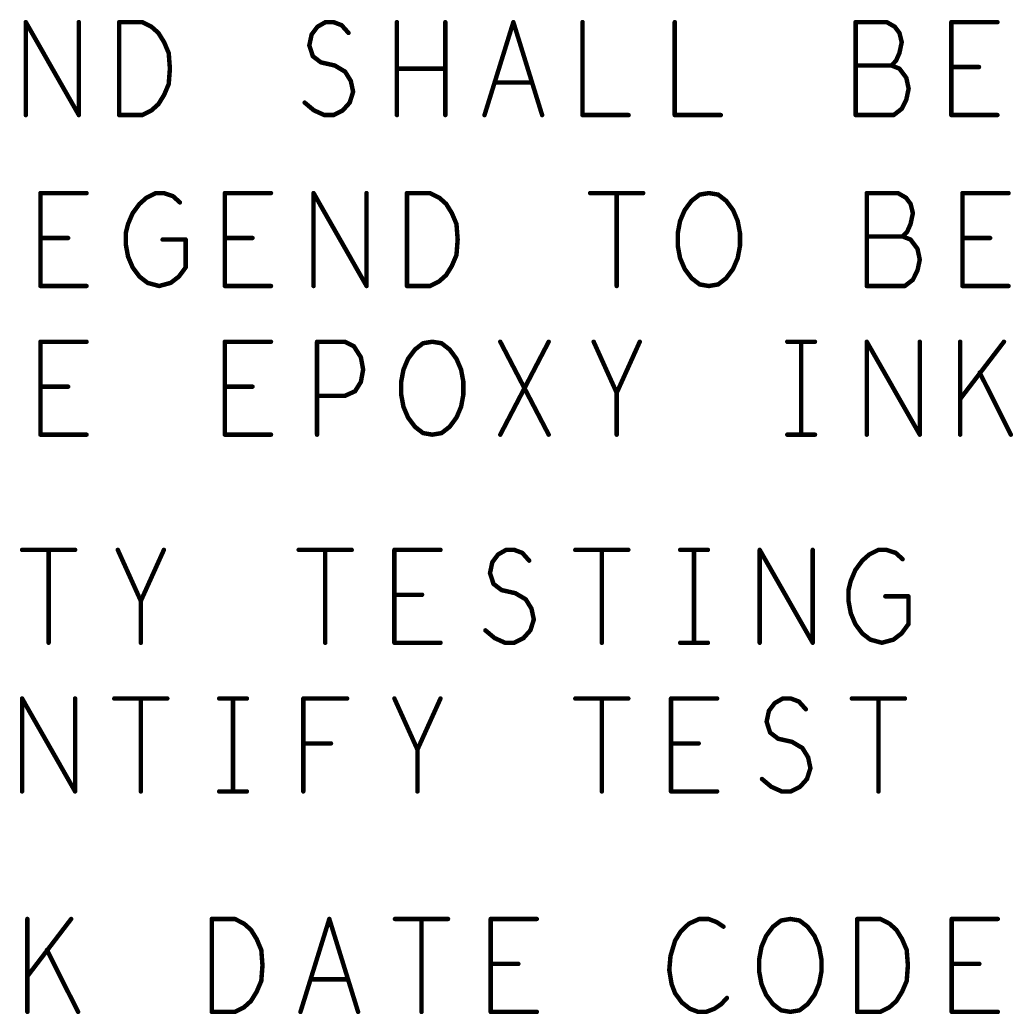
# Model space of a CAD drawing. Extents: x -18 to 16.1, y -6.6 to 15.5.
# Drawn here: x -14.204 to -12.868, y 11.288 to 12.626 of the extents above; entities that cross this region are included whole.
import ezdxf

# ---------------------------------------------------------------- set-up
doc = ezdxf.new("R2010")
doc.units = 0
doc.layers.get('0').update_dxf_attribs({"linetype": 'CONTINUOUS'})
doc.layers.add('FAB', color=13, linetype='CONTINUOUS')

# ---------------------------------------------------------------- blocks, each defined once
blk = doc.blocks.new('ROUND_1')
at = {"const_width": 0.003}
blk.add_lwpolyline([(-0.0015, 0, 1), (0.0015, 0, 1)], format="xyb", close=True, dxfattribs=at)

msp = doc.modelspace()

# ---------------------------------------------------------------- linework, layer by layer
at = {"layer": 'FAB', "const_width": 0.006}
for points in [[(-14.1961, 12.4977), (-14.1961, 12.6227)], [(-14.1961, 12.6227), (-14.1248, 12.4977)], [(-14.1248, 12.4977), (-14.1248, 12.6227)], [(-14.0705, 12.4977), (-14.0705, 12.6227)], [(-14.0705, 12.6227), (-14.0395, 12.6227)], [(-14.0395, 12.6227), (-14.0271, 12.6165)], [(-14.0271, 12.6165), (-14.0178, 12.6082)], [(-13.8117, 12.6061), (-13.8039, 12.6165)], [(-13.8039, 12.6165), (-13.7931, 12.6227)], [(-13.7931, 12.6227), (-13.7822, 12.6227)], [(-13.7822, 12.6227), (-13.7714, 12.6186)], [(-13.7714, 12.6186), (-13.7621, 12.6082)], [(-13.697, 12.4977), (-13.697, 12.6227)], [(-13.6319, 12.6227), (-13.6319, 12.4977)], [(-13.5792, 12.4977), (-13.5404, 12.6227)], [(-13.5404, 12.6227), (-13.5017, 12.4977)], [(-13.4474, 12.6227), (-13.4474, 12.4977)], [(-13.3234, 12.6227), (-13.3234, 12.4977)], [(-13.0382, 12.6227), (-13.0801, 12.6227)], [(-13.0801, 12.6227), (-13.0801, 12.4977)], [(-13.0274, 12.6165), (-13.0382, 12.6227)], [(-13.0212, 12.6082), (-13.0274, 12.6165)], [(-12.9514, 12.4977), (-12.9514, 12.6227)], [(-12.9514, 12.6227), (-12.8894, 12.6227)], [(-14.0178, 12.6082), (-14.0101, 12.5957)], [(-13.8148, 12.5915), (-13.8117, 12.6061)], [(-13.0181, 12.5957), (-13.0212, 12.6082)], [(-14.0101, 12.5957), (-14.0039, 12.5811)], [(-13.8101, 12.5769), (-13.8148, 12.5915)], [(-13.0212, 12.5811), (-13.0181, 12.5957)], [(-14.0039, 12.5811), (-14.0023, 12.5602)], [(-13.7993, 12.5686), (-13.8101, 12.5769)], [(-13.0258, 12.5707), (-13.0212, 12.5811)], [(-14.0023, 12.5602), (-14.0039, 12.5394)], [(-13.7807, 12.5644), (-13.7993, 12.5686)], [(-13.7667, 12.5561), (-13.7807, 12.5644)], [(-13.6319, 12.5602), (-13.697, 12.5602)], [(-13.032, 12.5644), (-13.0801, 12.5644)], [(-13.032, 12.5644), (-13.0258, 12.5707)], [(-13.0212, 12.5602), (-13.032, 12.5644)], [(-13.0119, 12.5477), (-13.0212, 12.5602)], [(-12.9142, 12.5623), (-12.9514, 12.5623)], [(-13.759, 12.5436), (-13.7667, 12.5561)], [(-13.0088, 12.5332), (-13.0119, 12.5477)], [(-14.0039, 12.5394), (-14.0101, 12.5248)], [(-13.7559, 12.529), (-13.759, 12.5436)], [(-13.5156, 12.5415), (-13.5652, 12.5415)], [(-13.0119, 12.5186), (-13.0088, 12.5332)], [(-14.0101, 12.5248), (-14.0178, 12.5123)], [(-13.7605, 12.5144), (-13.7559, 12.529)], [(-13.0181, 12.5061), (-13.0119, 12.5186)], [(-14.0178, 12.5123), (-14.0271, 12.504)], [(-13.821, 12.5144), (-13.8086, 12.504)], [(-13.7698, 12.504), (-13.7605, 12.5144)], [(-13.0289, 12.4977), (-13.0181, 12.5061)], [(-14.0395, 12.4977), (-14.0705, 12.4977)], [(-14.0271, 12.504), (-14.0395, 12.4977)], [(-13.8086, 12.504), (-13.7946, 12.4977)], [(-13.7946, 12.4977), (-13.7822, 12.4977)], [(-13.7822, 12.4977), (-13.7698, 12.504)], [(-13.4474, 12.4977), (-13.3854, 12.4977)], [(-13.3234, 12.4977), (-13.2614, 12.4977)], [(-13.0801, 12.4977), (-13.0289, 12.4977)], [(-12.8894, 12.4977), (-12.9514, 12.4977)], [(-14.1764, 12.2677), (-14.1764, 12.3927)], [(-14.1764, 12.3927), (-14.1144, 12.3927)], [(-14.0431, 12.3782), (-14.0338, 12.3865)], [(-14.0338, 12.3865), (-14.0214, 12.3927)], [(-14.0214, 12.3927), (-14.0106, 12.3927)], [(-14.0106, 12.3927), (-13.9982, 12.3886)], [(-13.9982, 12.3886), (-13.9889, 12.3802)], [(-13.9284, 12.2677), (-13.9284, 12.3927)], [(-13.9284, 12.3927), (-13.8664, 12.3927)], [(-13.8091, 12.2677), (-13.8091, 12.3927)], [(-13.8091, 12.3927), (-13.7378, 12.2677)], [(-13.7378, 12.2677), (-13.7378, 12.3927)], [(-13.6835, 12.2677), (-13.6835, 12.3927)], [(-13.6835, 12.3927), (-13.6525, 12.3927)], [(-13.6525, 12.3927), (-13.6401, 12.3865)], [(-13.6401, 12.3865), (-13.6308, 12.3782)], [(-13.4371, 12.3927), (-13.3658, 12.3927)], [(-13.4014, 12.3927), (-13.4014, 12.2677)], [(-13.3007, 12.3823), (-13.2898, 12.3907)], [(-13.2898, 12.3907), (-13.2774, 12.3927)], [(-13.2774, 12.3927), (-13.265, 12.3907)], [(-13.265, 12.3907), (-13.2542, 12.3823)], [(-13.0232, 12.3927), (-13.0651, 12.3927)], [(-13.0651, 12.3927), (-13.0651, 12.2677)], [(-13.0124, 12.3865), (-13.0232, 12.3927)], [(-13.0062, 12.3782), (-13.0124, 12.3865)], [(-12.9364, 12.2677), (-12.9364, 12.3927)], [(-12.9364, 12.3927), (-12.8744, 12.3927)], [(-14.0524, 12.3657), (-14.0431, 12.3782)], [(-13.6308, 12.3782), (-13.6231, 12.3657)], [(-13.31, 12.3698), (-13.3007, 12.3823)], [(-13.2542, 12.3823), (-13.2449, 12.3698)], [(-13.0031, 12.3657), (-13.0062, 12.3782)], [(-14.0586, 12.3511), (-14.0524, 12.3657)], [(-13.6231, 12.3657), (-13.6169, 12.3511)], [(-13.3162, 12.3552), (-13.31, 12.3698)], [(-13.2449, 12.3698), (-13.2387, 12.3552)], [(-13.0062, 12.3511), (-13.0031, 12.3657)], [(-14.0617, 12.3386), (-14.0586, 12.3511)], [(-13.6169, 12.3511), (-13.6153, 12.3302)], [(-13.3193, 12.3386), (-13.3162, 12.3552)], [(-13.2387, 12.3552), (-13.2356, 12.3386)], [(-13.0108, 12.3407), (-13.0062, 12.3511)], [(-14.1392, 12.3323), (-14.1764, 12.3323)], [(-14.0617, 12.324), (-14.0617, 12.3386)], [(-13.8912, 12.3323), (-13.9284, 12.3323)], [(-13.3193, 12.3219), (-13.3193, 12.3386)], [(-13.2356, 12.3386), (-13.2356, 12.3219)], [(-13.017, 12.3344), (-13.0651, 12.3344)], [(-13.017, 12.3344), (-13.0108, 12.3407)], [(-13.0062, 12.3302), (-13.017, 12.3344)], [(-12.8992, 12.3323), (-12.9364, 12.3323)], [(-14.0586, 12.3073), (-14.0617, 12.324)], [(-14.0121, 12.3302), (-13.9811, 12.3302)], [(-13.9811, 12.3302), (-13.9811, 12.2927)], [(-13.6153, 12.3302), (-13.6169, 12.3094)], [(-13.3162, 12.3052), (-13.3193, 12.3219)], [(-13.2356, 12.3219), (-13.2387, 12.3052)], [(-12.9969, 12.3177), (-13.0062, 12.3302)], [(-12.9938, 12.3032), (-12.9969, 12.3177)], [(-14.0524, 12.2927), (-14.0586, 12.3073)], [(-13.6169, 12.3094), (-13.6231, 12.2948)], [(-13.31, 12.2907), (-13.3162, 12.3052)], [(-13.2387, 12.3052), (-13.2449, 12.2907)], [(-14.0431, 12.2802), (-14.0524, 12.2927)], [(-13.9811, 12.2927), (-13.9904, 12.2802)], [(-13.6231, 12.2948), (-13.6308, 12.2823)], [(-13.3007, 12.2782), (-13.31, 12.2907)], [(-13.2449, 12.2907), (-13.2542, 12.2782)], [(-12.9969, 12.2886), (-12.9938, 12.3032)], [(-14.0323, 12.2719), (-14.0431, 12.2802)], [(-13.9904, 12.2802), (-14.0013, 12.2719)], [(-13.6308, 12.2823), (-13.6401, 12.274)], [(-13.2898, 12.2698), (-13.3007, 12.2782)], [(-13.2542, 12.2782), (-13.265, 12.2698)], [(-13.0031, 12.2761), (-12.9969, 12.2886)], [(-14.1144, 12.2677), (-14.1764, 12.2677)], [(-14.0168, 12.2677), (-14.0323, 12.2719)], [(-14.0013, 12.2719), (-14.0168, 12.2677)], [(-13.8664, 12.2677), (-13.9284, 12.2677)], [(-13.6525, 12.2677), (-13.6835, 12.2677)], [(-13.6401, 12.274), (-13.6525, 12.2677)], [(-13.2774, 12.2677), (-13.2898, 12.2698)], [(-13.265, 12.2698), (-13.2774, 12.2677)], [(-13.0651, 12.2677), (-13.0139, 12.2677)], [(-13.0139, 12.2677), (-13.0031, 12.2761)], [(-12.8744, 12.2677), (-12.9364, 12.2677)], [(-14.1764, 12.0677), (-14.1764, 12.1927)], [(-14.1764, 12.1927), (-14.1144, 12.1927)], [(-13.9284, 12.0677), (-13.9284, 12.1927)], [(-13.9284, 12.1927), (-13.8664, 12.1927)], [(-13.8044, 12.0677), (-13.8044, 12.1927)], [(-13.8044, 12.1927), (-13.7672, 12.1927)], [(-13.7672, 12.1927), (-13.7548, 12.1865)], [(-13.7548, 12.1865), (-13.7455, 12.1719)], [(-13.6727, 12.1823), (-13.6618, 12.1907)], [(-13.6618, 12.1907), (-13.6494, 12.1927)], [(-13.6494, 12.1927), (-13.637, 12.1907)], [(-13.637, 12.1907), (-13.6262, 12.1823)], [(-13.558, 12.0677), (-13.4929, 12.1927)], [(-13.558, 12.1927), (-13.4929, 12.0677)], [(-13.4014, 12.124), (-13.4324, 12.1927)], [(-13.3704, 12.1927), (-13.4014, 12.124)], [(-13.172, 12.1927), (-13.1348, 12.1927)], [(-13.1534, 12.1927), (-13.1534, 12.0677)], [(-13.0651, 12.0677), (-13.0651, 12.1927)], [(-13.0651, 12.1927), (-12.9938, 12.0677)], [(-12.9938, 12.0677), (-12.9938, 12.1927)], [(-12.9395, 12.0677), (-12.9395, 12.1927)], [(-12.8806, 12.1927), (-12.9395, 12.1157)], [(-13.7455, 12.1719), (-13.7424, 12.1552)], [(-13.6882, 12.1552), (-13.682, 12.1698)], [(-13.682, 12.1698), (-13.6727, 12.1823)], [(-13.6262, 12.1823), (-13.6169, 12.1698)], [(-13.6169, 12.1698), (-13.6107, 12.1552)], [(-13.7424, 12.1552), (-13.7455, 12.1386)], [(-13.6913, 12.1386), (-13.6882, 12.1552)], [(-13.6107, 12.1552), (-13.6076, 12.1386)], [(-12.8713, 12.0677), (-12.9132, 12.1511)], [(-14.1392, 12.1323), (-14.1764, 12.1323)], [(-13.8912, 12.1323), (-13.9284, 12.1323)], [(-13.7455, 12.1386), (-13.7533, 12.1261)], [(-13.6913, 12.1219), (-13.6913, 12.1386)], [(-13.6076, 12.1386), (-13.6076, 12.1219)], [(-13.7672, 12.1198), (-13.8044, 12.1198)], [(-13.7533, 12.1261), (-13.7672, 12.1198)], [(-13.6882, 12.1052), (-13.6913, 12.1219)], [(-13.6076, 12.1219), (-13.6107, 12.1052)], [(-13.4014, 12.0677), (-13.4014, 12.124)], [(-13.682, 12.0907), (-13.6882, 12.1052)], [(-13.6107, 12.1052), (-13.6169, 12.0907)], [(-13.6727, 12.0782), (-13.682, 12.0907)], [(-13.6169, 12.0907), (-13.6262, 12.0782)], [(-13.6618, 12.0698), (-13.6727, 12.0782)], [(-13.6262, 12.0782), (-13.637, 12.0698)], [(-14.1144, 12.0677), (-14.1764, 12.0677)], [(-13.8664, 12.0677), (-13.9284, 12.0677)], [(-13.6494, 12.0677), (-13.6618, 12.0698)], [(-13.637, 12.0698), (-13.6494, 12.0677)], [(-13.172, 12.0677), (-13.1348, 12.0677)], [(-14.2011, 11.9127), (-14.1298, 11.9127)], [(-14.1654, 11.9127), (-14.1654, 11.7877)], [(-14.0414, 11.844), (-14.0724, 11.9127)], [(-14.0104, 11.9127), (-14.0414, 11.844)], [(-13.8291, 11.9127), (-13.7578, 11.9127)], [(-13.7934, 11.9127), (-13.7934, 11.7877)], [(-13.7004, 11.7877), (-13.7004, 11.9127)], [(-13.7004, 11.9127), (-13.6384, 11.9127)], [(-13.5687, 11.8961), (-13.5609, 11.9065)], [(-13.5609, 11.9065), (-13.5501, 11.9127)], [(-13.5501, 11.9127), (-13.5392, 11.9127)], [(-13.5392, 11.9127), (-13.5284, 11.9086)], [(-13.5284, 11.9086), (-13.5191, 11.8982)], [(-13.4571, 11.9127), (-13.3858, 11.9127)], [(-13.4214, 11.9127), (-13.4214, 11.7877)], [(-13.316, 11.9127), (-13.2788, 11.9127)], [(-13.2974, 11.9127), (-13.2974, 11.7877)], [(-13.2091, 11.7877), (-13.2091, 11.9127)], [(-13.2091, 11.9127), (-13.1378, 11.7877)], [(-13.1378, 11.7877), (-13.1378, 11.9127)], [(-13.0711, 11.8982), (-13.0618, 11.9065)], [(-13.0618, 11.9065), (-13.0494, 11.9127)], [(-13.0494, 11.9127), (-13.0386, 11.9127)], [(-13.0386, 11.9127), (-13.0262, 11.9086)], [(-13.0262, 11.9086), (-13.0169, 11.9002)], [(-13.5718, 11.8815), (-13.5687, 11.8961)], [(-13.0804, 11.8857), (-13.0711, 11.8982)], [(-13.5671, 11.8669), (-13.5718, 11.8815)], [(-13.0866, 11.8711), (-13.0804, 11.8857)], [(-13.5563, 11.8586), (-13.5671, 11.8669)], [(-13.0897, 11.8586), (-13.0866, 11.8711)], [(-13.6632, 11.8523), (-13.7004, 11.8523)], [(-13.5377, 11.8544), (-13.5563, 11.8586)], [(-13.5237, 11.8461), (-13.5377, 11.8544)], [(-13.0897, 11.844), (-13.0897, 11.8586)], [(-13.0401, 11.8502), (-13.0091, 11.8502)], [(-13.0091, 11.8502), (-13.0091, 11.8127)], [(-14.0414, 11.7877), (-14.0414, 11.844)], [(-13.516, 11.8336), (-13.5237, 11.8461)], [(-13.0866, 11.8273), (-13.0897, 11.844)], [(-13.5129, 11.819), (-13.516, 11.8336)], [(-13.0804, 11.8127), (-13.0866, 11.8273)], [(-13.5175, 11.8044), (-13.5129, 11.819)], [(-13.0711, 11.8002), (-13.0804, 11.8127)], [(-13.0091, 11.8127), (-13.0184, 11.8002)], [(-13.578, 11.8044), (-13.5656, 11.794)], [(-13.5268, 11.794), (-13.5175, 11.8044)], [(-13.0603, 11.7919), (-13.0711, 11.8002)], [(-13.0184, 11.8002), (-13.0293, 11.7919)], [(-13.6384, 11.7877), (-13.7004, 11.7877)], [(-13.5656, 11.794), (-13.5516, 11.7877)], [(-13.5516, 11.7877), (-13.5392, 11.7877)], [(-13.5392, 11.7877), (-13.5268, 11.794)], [(-13.316, 11.7877), (-13.2788, 11.7877)], [(-13.0448, 11.7877), (-13.0603, 11.7919)], [(-13.0293, 11.7919), (-13.0448, 11.7877)], [(-14.2011, 11.5877), (-14.2011, 11.7127)], [(-14.2011, 11.7127), (-14.1298, 11.5877)], [(-14.1298, 11.5877), (-14.1298, 11.7127)], [(-14.0771, 11.7127), (-14.0058, 11.7127)], [(-14.0414, 11.7127), (-14.0414, 11.5877)], [(-13.936, 11.7127), (-13.8988, 11.7127)], [(-13.9174, 11.7127), (-13.9174, 11.5877)], [(-13.8229, 11.5877), (-13.8229, 11.7127)], [(-13.8229, 11.7127), (-13.764, 11.7127)], [(-13.6694, 11.644), (-13.7004, 11.7127)], [(-13.6384, 11.7127), (-13.6694, 11.644)], [(-13.4571, 11.7127), (-13.3858, 11.7127)], [(-13.4214, 11.7127), (-13.4214, 11.5877)], [(-13.3284, 11.5877), (-13.3284, 11.7127)], [(-13.3284, 11.7127), (-13.2664, 11.7127)], [(-13.1967, 11.6961), (-13.1889, 11.7065)], [(-13.1889, 11.7065), (-13.1781, 11.7127)], [(-13.1781, 11.7127), (-13.1672, 11.7127)], [(-13.1672, 11.7127), (-13.1564, 11.7086)], [(-13.1564, 11.7086), (-13.1471, 11.6982)], [(-13.0851, 11.7127), (-13.0138, 11.7127)], [(-13.0494, 11.7127), (-13.0494, 11.5877)], [(-13.1998, 11.6815), (-13.1967, 11.6961)], [(-13.1951, 11.6669), (-13.1998, 11.6815)], [(-13.1843, 11.6586), (-13.1951, 11.6669)], [(-13.7857, 11.6523), (-13.8229, 11.6523)], [(-13.2912, 11.6523), (-13.3284, 11.6523)], [(-13.1657, 11.6544), (-13.1843, 11.6586)], [(-13.1517, 11.6461), (-13.1657, 11.6544)], [(-13.6694, 11.5877), (-13.6694, 11.644)], [(-13.144, 11.6336), (-13.1517, 11.6461)], [(-13.1409, 11.619), (-13.144, 11.6336)], [(-13.1455, 11.6044), (-13.1409, 11.619)], [(-13.206, 11.6044), (-13.1936, 11.594)], [(-13.1548, 11.594), (-13.1455, 11.6044)], [(-13.936, 11.5877), (-13.8988, 11.5877)], [(-13.2664, 11.5877), (-13.3284, 11.5877)], [(-13.1936, 11.594), (-13.1796, 11.5877)], [(-13.1796, 11.5877), (-13.1672, 11.5877)], [(-13.1672, 11.5877), (-13.1548, 11.594)], [(-14.194, 11.2911), (-14.194, 11.4161)], [(-14.1351, 11.4161), (-14.194, 11.339)], [(-13.946, 11.2911), (-13.946, 11.4161)], [(-13.946, 11.4161), (-13.915, 11.4161)], [(-13.915, 11.4161), (-13.9026, 11.4098)], [(-13.9026, 11.4098), (-13.8933, 11.4015)], [(-13.8267, 11.2911), (-13.7879, 11.4161)], [(-13.7879, 11.4161), (-13.7492, 11.2911)], [(-13.6996, 11.4161), (-13.6283, 11.4161)], [(-13.6639, 11.4161), (-13.6639, 11.2911)], [(-13.5709, 11.2911), (-13.5709, 11.4161)], [(-13.5709, 11.4161), (-13.5089, 11.4161)], [(-13.3043, 11.4098), (-13.3152, 11.3994)], [(-13.2904, 11.4161), (-13.3043, 11.4098)], [(-13.278, 11.4161), (-13.2904, 11.4161)], [(-13.2671, 11.4119), (-13.278, 11.4161)], [(-13.2578, 11.4057), (-13.2671, 11.4119)], [(-13.1912, 11.4057), (-13.1803, 11.414)], [(-13.1803, 11.414), (-13.1679, 11.4161)], [(-13.1679, 11.4161), (-13.1555, 11.414)], [(-13.1555, 11.414), (-13.1447, 11.4057)], [(-13.078, 11.2911), (-13.078, 11.4161)], [(-13.078, 11.4161), (-13.047, 11.4161)], [(-13.047, 11.4161), (-13.0346, 11.4098)], [(-13.0346, 11.4098), (-13.0253, 11.4015)], [(-12.9509, 11.2911), (-12.9509, 11.4161)], [(-12.9509, 11.4161), (-12.8889, 11.4161)], [(-13.8933, 11.4015), (-13.8856, 11.389)], [(-13.3152, 11.3994), (-13.3229, 11.3869)], [(-13.2005, 11.3932), (-13.1912, 11.4057)], [(-13.1447, 11.4057), (-13.1354, 11.3932)], [(-13.0253, 11.4015), (-13.0176, 11.389)], [(-13.8856, 11.389), (-13.8794, 11.3744)], [(-13.3229, 11.3869), (-13.3291, 11.3661)], [(-13.2067, 11.3786), (-13.2005, 11.3932)], [(-13.1354, 11.3932), (-13.1292, 11.3786)], [(-13.0176, 11.389), (-13.0114, 11.3744)], [(-14.1258, 11.2911), (-14.1677, 11.3744)], [(-13.8794, 11.3744), (-13.8778, 11.3536)], [(-13.2098, 11.3619), (-13.2067, 11.3786)], [(-13.1292, 11.3786), (-13.1261, 11.3619)], [(-13.0114, 11.3744), (-13.0098, 11.3536)], [(-13.5337, 11.3557), (-13.5709, 11.3557)], [(-13.3291, 11.3661), (-13.3307, 11.3473)], [(-13.2098, 11.3452), (-13.2098, 11.3619)], [(-13.1261, 11.3619), (-13.1261, 11.3452)], [(-12.9137, 11.3557), (-12.9509, 11.3557)], [(-13.8778, 11.3536), (-13.8794, 11.3327)], [(-13.3307, 11.3473), (-13.3276, 11.3286)], [(-13.2067, 11.3286), (-13.2098, 11.3452)], [(-13.1261, 11.3452), (-13.1292, 11.3286)], [(-13.0098, 11.3536), (-13.0114, 11.3327)], [(-13.8794, 11.3327), (-13.8856, 11.3182)], [(-13.7631, 11.3348), (-13.8127, 11.3348)], [(-13.3276, 11.3286), (-13.3229, 11.3161)], [(-13.2005, 11.314), (-13.2067, 11.3286)], [(-13.1292, 11.3286), (-13.1354, 11.314)], [(-13.0114, 11.3327), (-13.0176, 11.3182)], [(-13.8856, 11.3182), (-13.8933, 11.3057)], [(-13.3229, 11.3161), (-13.3136, 11.3036)], [(-13.1912, 11.3015), (-13.2005, 11.314)], [(-13.1354, 11.314), (-13.1447, 11.3015)], [(-13.0176, 11.3182), (-13.0253, 11.3057)], [(-13.8933, 11.3057), (-13.9026, 11.2973)], [(-13.3136, 11.3036), (-13.3028, 11.2952)], [(-13.2702, 11.2952), (-13.2609, 11.3015)], [(-13.2609, 11.3015), (-13.2532, 11.3098)], [(-13.1803, 11.2932), (-13.1912, 11.3015)], [(-13.1447, 11.3015), (-13.1555, 11.2932)], [(-13.0253, 11.3057), (-13.0346, 11.2973)], [(-13.915, 11.2911), (-13.946, 11.2911)], [(-13.9026, 11.2973), (-13.915, 11.2911)], [(-13.5089, 11.2911), (-13.5709, 11.2911)], [(-13.3028, 11.2952), (-13.2919, 11.2911)], [(-13.2919, 11.2911), (-13.2811, 11.2911)], [(-13.2811, 11.2911), (-13.2702, 11.2952)], [(-13.1679, 11.2911), (-13.1803, 11.2932)], [(-13.1555, 11.2932), (-13.1679, 11.2911)], [(-13.047, 11.2911), (-13.078, 11.2911)], [(-13.0346, 11.2973), (-13.047, 11.2911)], [(-12.8889, 11.2911), (-12.9509, 11.2911)]]:
    msp.add_lwpolyline(points, dxfattribs=at)

# ---------------------------------------------------------------- block references
at = {"layer": 'FAB'}
for p in [(-14.1961, 12.6227), (-14.1961, 12.6227), (-14.1248, 12.6227), (-14.0705, 12.6227), (-14.0705, 12.6227), (-14.0395, 12.6227), (-14.0395, 12.6227), (-14.0271, 12.6165), (-14.0271, 12.6165), (-13.8039, 12.6165), (-13.8039, 12.6165), (-13.7931, 12.6227), (-13.7931, 12.6227), (-13.7822, 12.6227), (-13.7822, 12.6227), (-13.7714, 12.6186), (-13.7714, 12.6186), (-13.697, 12.6227), (-13.6319, 12.6227), (-13.5404, 12.6227), (-13.5404, 12.6227), (-13.4474, 12.6227), (-13.3234, 12.6227), (-13.0801, 12.6227), (-13.0801, 12.6227), (-13.0382, 12.6227), (-13.0382, 12.6227), (-13.0274, 12.6165), (-13.0274, 12.6165), (-12.9514, 12.6227), (-12.9514, 12.6227), (-12.8894, 12.6227), (-14.0178, 12.6082), (-14.0178, 12.6082), (-13.8117, 12.6061), (-13.8117, 12.6061), (-13.7621, 12.6082), (-13.0212, 12.6082), (-13.0212, 12.6082), (-14.0101, 12.5957), (-14.0101, 12.5957), (-13.8148, 12.5915), (-13.8148, 12.5915), (-13.0181, 12.5957), (-13.0181, 12.5957), (-14.0039, 12.5811), (-14.0039, 12.5811), (-13.8101, 12.5769), (-13.8101, 12.5769), (-13.0212, 12.5811), (-13.0212, 12.5811), (-14.0023, 12.5602), (-14.0023, 12.5602), (-13.7993, 12.5686), (-13.7993, 12.5686), (-13.7807, 12.5644), (-13.7807, 12.5644), (-13.697, 12.5602), (-13.6319, 12.5602), (-13.0801, 12.5644), (-13.032, 12.5644), (-13.032, 12.5644), (-13.032, 12.5644), (-13.0258, 12.5707), (-13.0258, 12.5707), (-13.0212, 12.5602), (-13.0212, 12.5602), (-12.9514, 12.5623), (-12.9142, 12.5623), (-13.7667, 12.5561), (-13.7667, 12.5561), (-13.0119, 12.5477), (-13.0119, 12.5477), (-14.0039, 12.5394), (-14.0039, 12.5394), (-13.759, 12.5436), (-13.759, 12.5436), (-13.5652, 12.5415), (-13.5156, 12.5415), (-13.0088, 12.5332), (-13.0088, 12.5332), (-14.0101, 12.5248), (-14.0101, 12.5248), (-13.7559, 12.529), (-13.7559, 12.529), (-13.0119, 12.5186), (-13.0119, 12.5186), (-14.0178, 12.5123), (-14.0178, 12.5123), (-13.821, 12.5144), (-13.7605, 12.5144), (-13.7605, 12.5144), (-13.0181, 12.5061), (-13.0181, 12.5061), (-14.1961, 12.4977), (-14.1248, 12.4977), (-14.1248, 12.4977), (-14.0705, 12.4977), (-14.0705, 12.4977), (-14.0395, 12.4977), (-14.0395, 12.4977), (-14.0271, 12.504), (-14.0271, 12.504), (-13.8086, 12.504), (-13.8086, 12.504), (-13.7946, 12.4977), (-13.7946, 12.4977), (-13.7822, 12.4977), (-13.7822, 12.4977), (-13.7698, 12.504), (-13.7698, 12.504), (-13.697, 12.4977), (-13.6319, 12.4977), (-13.5792, 12.4977), (-13.5017, 12.4977), (-13.4474, 12.4977), (-13.4474, 12.4977), (-13.3854, 12.4977), (-13.3234, 12.4977), (-13.3234, 12.4977), (-13.2614, 12.4977), (-13.0801, 12.4977), (-13.0801, 12.4977), (-13.0289, 12.4977), (-13.0289, 12.4977), (-12.9514, 12.4977), (-12.9514, 12.4977), (-12.8894, 12.4977), (-14.1764, 12.3927), (-14.1764, 12.3927), (-14.1144, 12.3927), (-14.0338, 12.3865), (-14.0338, 12.3865), (-14.0214, 12.3927), (-14.0214, 12.3927), (-14.0106, 12.3927), (-14.0106, 12.3927), (-13.9982, 12.3886), (-13.9982, 12.3886), (-13.9284, 12.3927), (-13.9284, 12.3927), (-13.8664, 12.3927), (-13.8091, 12.3927), (-13.8091, 12.3927), (-13.7378, 12.3927), (-13.6835, 12.3927), (-13.6835, 12.3927), (-13.6525, 12.3927), (-13.6525, 12.3927), (-13.6401, 12.3865), (-13.6401, 12.3865), (-13.4371, 12.3927), (-13.4014, 12.3927), (-13.3658, 12.3927), (-13.2898, 12.3907), (-13.2898, 12.3907), (-13.2774, 12.3927), (-13.2774, 12.3927), (-13.265, 12.3907), (-13.265, 12.3907), (-13.0651, 12.3927), (-13.0651, 12.3927), (-13.0232, 12.3927), (-13.0232, 12.3927), (-13.0124, 12.3865), (-13.0124, 12.3865), (-12.9364, 12.3927), (-12.9364, 12.3927), (-12.8744, 12.3927), (-14.0431, 12.3782), (-14.0431, 12.3782), (-13.9889, 12.3802), (-13.6308, 12.3782), (-13.6308, 12.3782), (-13.3007, 12.3823), (-13.3007, 12.3823), (-13.2542, 12.3823), (-13.2542, 12.3823), (-13.0062, 12.3782), (-13.0062, 12.3782), (-14.0524, 12.3657), (-14.0524, 12.3657), (-13.6231, 12.3657), (-13.6231, 12.3657), (-13.31, 12.3698), (-13.31, 12.3698), (-13.2449, 12.3698), (-13.2449, 12.3698), (-13.0031, 12.3657), (-13.0031, 12.3657), (-14.0586, 12.3511), (-14.0586, 12.3511), (-13.6169, 12.3511), (-13.6169, 12.3511), (-13.3162, 12.3552), (-13.3162, 12.3552), (-13.2387, 12.3552), (-13.2387, 12.3552), (-13.0062, 12.3511), (-13.0062, 12.3511), (-14.1764, 12.3323), (-14.1392, 12.3323), (-14.0617, 12.3386), (-14.0617, 12.3386), (-13.9284, 12.3323), (-13.8912, 12.3323), (-13.3193, 12.3386), (-13.3193, 12.3386), (-13.2356, 12.3386), (-13.2356, 12.3386), (-13.0651, 12.3344), (-13.017, 12.3344), (-13.017, 12.3344), (-13.017, 12.3344), (-13.0108, 12.3407), (-13.0108, 12.3407), (-12.9364, 12.3323), (-12.8992, 12.3323), (-14.0617, 12.324), (-14.0617, 12.324), (-14.0121, 12.3302), (-13.9811, 12.3302), (-13.9811, 12.3302), (-13.6153, 12.3302), (-13.6153, 12.3302), (-13.3193, 12.3219), (-13.3193, 12.3219), (-13.2356, 12.3219), (-13.2356, 12.3219), (-13.0062, 12.3302), (-13.0062, 12.3302), (-12.9969, 12.3177), (-12.9969, 12.3177), (-14.0586, 12.3073), (-14.0586, 12.3073), (-13.6169, 12.3094), (-13.6169, 12.3094), (-13.3162, 12.3052), (-13.3162, 12.3052), (-13.2387, 12.3052), (-13.2387, 12.3052), (-14.0524, 12.2927), (-14.0524, 12.2927), (-13.9811, 12.2927), (-13.9811, 12.2927), (-13.6231, 12.2948), (-13.6231, 12.2948), (-13.31, 12.2907), (-13.31, 12.2907), (-13.2449, 12.2907), (-13.2449, 12.2907), (-12.9938, 12.3032), (-12.9938, 12.3032), (-14.0431, 12.2802), (-14.0431, 12.2802), (-13.9904, 12.2802), (-13.9904, 12.2802), (-13.6308, 12.2823), (-13.6308, 12.2823), (-13.3007, 12.2782), (-13.3007, 12.2782), (-13.2542, 12.2782), (-13.2542, 12.2782), (-12.9969, 12.2886), (-12.9969, 12.2886), (-14.1764, 12.2677), (-14.1764, 12.2677), (-14.1144, 12.2677), (-14.0323, 12.2719), (-14.0323, 12.2719), (-14.0168, 12.2677), (-14.0168, 12.2677), (-14.0013, 12.2719), (-14.0013, 12.2719), (-13.9284, 12.2677), (-13.9284, 12.2677), (-13.8664, 12.2677), (-13.8091, 12.2677), (-13.7378, 12.2677), (-13.7378, 12.2677), (-13.6835, 12.2677), (-13.6835, 12.2677), (-13.6525, 12.2677), (-13.6525, 12.2677), (-13.6401, 12.274), (-13.6401, 12.274), (-13.4014, 12.2677), (-13.2898, 12.2698), (-13.2898, 12.2698), (-13.2774, 12.2677), (-13.2774, 12.2677), (-13.265, 12.2698), (-13.265, 12.2698), (-13.0651, 12.2677), (-13.0651, 12.2677), (-13.0139, 12.2677), (-13.0139, 12.2677), (-13.0031, 12.2761), (-13.0031, 12.2761), (-12.9364, 12.2677), (-12.9364, 12.2677), (-12.8744, 12.2677), (-14.1764, 12.1927), (-14.1764, 12.1927), (-14.1144, 12.1927), (-13.9284, 12.1927), (-13.9284, 12.1927), (-13.8664, 12.1927), (-13.8044, 12.1927), (-13.8044, 12.1927), (-13.7672, 12.1927), (-13.7672, 12.1927), (-13.7548, 12.1865), (-13.7548, 12.1865), (-13.6618, 12.1907), (-13.6618, 12.1907), (-13.6494, 12.1927), (-13.6494, 12.1927), (-13.637, 12.1907), (-13.637, 12.1907), (-13.558, 12.1927), (-13.4929, 12.1927), (-13.4324, 12.1927), (-13.3704, 12.1927), (-13.172, 12.1927), (-13.1534, 12.1927), (-13.1348, 12.1927), (-13.0651, 12.1927), (-13.0651, 12.1927), (-12.9938, 12.1927), (-12.9395, 12.1927), (-12.8806, 12.1927), (-13.7455, 12.1719), (-13.7455, 12.1719), (-13.682, 12.1698), (-13.682, 12.1698), (-13.6727, 12.1823), (-13.6727, 12.1823), (-13.6262, 12.1823), (-13.6262, 12.1823), (-13.6169, 12.1698), (-13.6169, 12.1698), (-13.7424, 12.1552), (-13.7424, 12.1552), (-13.6882, 12.1552), (-13.6882, 12.1552), (-13.6107, 12.1552), (-13.6107, 12.1552), (-12.9132, 12.1511), (-14.1764, 12.1323), (-14.1392, 12.1323), (-13.9284, 12.1323), (-13.8912, 12.1323), (-13.7455, 12.1386), (-13.7455, 12.1386), (-13.6913, 12.1386), (-13.6913, 12.1386), (-13.6076, 12.1386), (-13.6076, 12.1386), (-13.8044, 12.1198), (-13.7672, 12.1198), (-13.7672, 12.1198), (-13.7533, 12.1261), (-13.7533, 12.1261), (-13.6913, 12.1219), (-13.6913, 12.1219), (-13.6076, 12.1219), (-13.6076, 12.1219), (-13.4014, 12.124), (-13.4014, 12.124), (-13.4014, 12.124), (-13.6882, 12.1052), (-13.6882, 12.1052), (-13.6107, 12.1052), (-13.6107, 12.1052), (-12.9395, 12.1157), (-13.682, 12.0907), (-13.682, 12.0907), (-13.6169, 12.0907), (-13.6169, 12.0907), (-13.6727, 12.0782), (-13.6727, 12.0782), (-13.6262, 12.0782), (-13.6262, 12.0782), (-14.1764, 12.0677), (-14.1764, 12.0677), (-14.1144, 12.0677), (-13.9284, 12.0677), (-13.9284, 12.0677), (-13.8664, 12.0677), (-13.8044, 12.0677), (-13.6618, 12.0698), (-13.6618, 12.0698), (-13.6494, 12.0677), (-13.6494, 12.0677), (-13.637, 12.0698), (-13.637, 12.0698), (-13.558, 12.0677), (-13.4929, 12.0677), (-13.4014, 12.0677), (-13.172, 12.0677), (-13.1534, 12.0677), (-13.1348, 12.0677), (-13.0651, 12.0677), (-12.9938, 12.0677), (-12.9938, 12.0677), (-12.9395, 12.0677), (-12.8713, 12.0677), (-14.2011, 11.9127), (-14.1654, 11.9127), (-14.1298, 11.9127), (-14.0724, 11.9127), (-14.0104, 11.9127), (-13.8291, 11.9127), (-13.7934, 11.9127), (-13.7578, 11.9127), (-13.7004, 11.9127), (-13.7004, 11.9127), (-13.6384, 11.9127), (-13.5609, 11.9065), (-13.5609, 11.9065), (-13.5501, 11.9127), (-13.5501, 11.9127), (-13.5392, 11.9127), (-13.5392, 11.9127), (-13.5284, 11.9086), (-13.5284, 11.9086), (-13.4571, 11.9127), (-13.4214, 11.9127), (-13.3858, 11.9127), (-13.316, 11.9127), (-13.2974, 11.9127), (-13.2788, 11.9127), (-13.2091, 11.9127), (-13.2091, 11.9127), (-13.1378, 11.9127), (-13.0618, 11.9065), (-13.0618, 11.9065), (-13.0494, 11.9127), (-13.0494, 11.9127), (-13.0386, 11.9127), (-13.0386, 11.9127), (-13.0262, 11.9086), (-13.0262, 11.9086), (-13.5687, 11.8961), (-13.5687, 11.8961), (-13.5191, 11.8982), (-13.0711, 11.8982), (-13.0711, 11.8982), (-13.0169, 11.9002), (-13.5718, 11.8815), (-13.5718, 11.8815), (-13.0804, 11.8857), (-13.0804, 11.8857), (-13.5671, 11.8669), (-13.5671, 11.8669), (-13.0866, 11.8711), (-13.0866, 11.8711), (-13.7004, 11.8523), (-13.6632, 11.8523), (-13.5563, 11.8586), (-13.5563, 11.8586), (-13.5377, 11.8544), (-13.5377, 11.8544), (-13.0897, 11.8586), (-13.0897, 11.8586), (-13.0401, 11.8502), (-13.0091, 11.8502), (-13.0091, 11.8502), (-14.0414, 11.844), (-14.0414, 11.844), (-14.0414, 11.844), (-13.5237, 11.8461), (-13.5237, 11.8461), (-13.0897, 11.844), (-13.0897, 11.844), (-13.516, 11.8336), (-13.516, 11.8336), (-13.0866, 11.8273), (-13.0866, 11.8273), (-13.5129, 11.819), (-13.5129, 11.819), (-13.0804, 11.8127), (-13.0804, 11.8127), (-13.0091, 11.8127), (-13.0091, 11.8127), (-13.578, 11.8044), (-13.5175, 11.8044), (-13.5175, 11.8044), (-13.0711, 11.8002), (-13.0711, 11.8002), (-13.0184, 11.8002), (-13.0184, 11.8002), (-14.1654, 11.7877), (-14.0414, 11.7877), (-13.7934, 11.7877), (-13.7004, 11.7877), (-13.7004, 11.7877), (-13.6384, 11.7877), (-13.5656, 11.794), (-13.5656, 11.794), (-13.5516, 11.7877), (-13.5516, 11.7877), (-13.5392, 11.7877), (-13.5392, 11.7877), (-13.5268, 11.794), (-13.5268, 11.794), (-13.4214, 11.7877), (-13.316, 11.7877), (-13.2974, 11.7877), (-13.2788, 11.7877), (-13.2091, 11.7877), (-13.1378, 11.7877), (-13.1378, 11.7877), (-13.0603, 11.7919), (-13.0603, 11.7919), (-13.0448, 11.7877), (-13.0448, 11.7877), (-13.0293, 11.7919), (-13.0293, 11.7919), (-14.2011, 11.7127), (-14.2011, 11.7127), (-14.1298, 11.7127), (-14.0771, 11.7127), (-14.0414, 11.7127), (-14.0058, 11.7127), (-13.936, 11.7127), (-13.9174, 11.7127), (-13.8988, 11.7127), (-13.8229, 11.7127), (-13.8229, 11.7127), (-13.764, 11.7127), (-13.7004, 11.7127), (-13.6384, 11.7127), (-13.4571, 11.7127), (-13.4214, 11.7127), (-13.3858, 11.7127), (-13.3284, 11.7127), (-13.3284, 11.7127), (-13.2664, 11.7127), (-13.1889, 11.7065), (-13.1889, 11.7065), (-13.1781, 11.7127), (-13.1781, 11.7127), (-13.1672, 11.7127), (-13.1672, 11.7127), (-13.1564, 11.7086), (-13.1564, 11.7086), (-13.0851, 11.7127), (-13.0494, 11.7127), (-13.0138, 11.7127), (-13.1967, 11.6961), (-13.1967, 11.6961), (-13.1471, 11.6982), (-13.1998, 11.6815), (-13.1998, 11.6815), (-13.1951, 11.6669), (-13.1951, 11.6669), (-13.8229, 11.6523), (-13.7857, 11.6523), (-13.3284, 11.6523), (-13.2912, 11.6523), (-13.1843, 11.6586), (-13.1843, 11.6586), (-13.1657, 11.6544), (-13.1657, 11.6544), (-13.6694, 11.644), (-13.6694, 11.644), (-13.6694, 11.644), (-13.1517, 11.6461), (-13.1517, 11.6461), (-13.144, 11.6336), (-13.144, 11.6336), (-13.1409, 11.619), (-13.1409, 11.619), (-13.206, 11.6044), (-13.1455, 11.6044), (-13.1455, 11.6044), (-14.2011, 11.5877), (-14.1298, 11.5877), (-14.1298, 11.5877), (-14.0414, 11.5877), (-13.936, 11.5877), (-13.9174, 11.5877), (-13.8988, 11.5877), (-13.8229, 11.5877), (-13.6694, 11.5877), (-13.4214, 11.5877), (-13.3284, 11.5877), (-13.3284, 11.5877), (-13.2664, 11.5877), (-13.1936, 11.594), (-13.1936, 11.594), (-13.1796, 11.5877), (-13.1796, 11.5877), (-13.1672, 11.5877), (-13.1672, 11.5877), (-13.1548, 11.594), (-13.1548, 11.594), (-13.0494, 11.5877), (-14.194, 11.4161), (-14.1351, 11.4161), (-13.946, 11.4161), (-13.946, 11.4161), (-13.915, 11.4161), (-13.915, 11.4161), (-13.9026, 11.4098), (-13.9026, 11.4098), (-13.7879, 11.4161), (-13.7879, 11.4161), (-13.6996, 11.4161), (-13.6639, 11.4161), (-13.6283, 11.4161), (-13.5709, 11.4161), (-13.5709, 11.4161), (-13.5089, 11.4161), (-13.3043, 11.4098), (-13.3043, 11.4098), (-13.2904, 11.4161), (-13.2904, 11.4161), (-13.278, 11.4161), (-13.278, 11.4161), (-13.2671, 11.4119), (-13.2671, 11.4119), (-13.1803, 11.414), (-13.1803, 11.414), (-13.1679, 11.4161), (-13.1679, 11.4161), (-13.1555, 11.414), (-13.1555, 11.414), (-13.078, 11.4161), (-13.078, 11.4161), (-13.047, 11.4161), (-13.047, 11.4161), (-13.0346, 11.4098), (-13.0346, 11.4098), (-12.9509, 11.4161), (-12.9509, 11.4161), (-12.8889, 11.4161), (-13.8933, 11.4015), (-13.8933, 11.4015), (-13.3152, 11.3994), (-13.3152, 11.3994), (-13.2578, 11.4057), (-13.1912, 11.4057), (-13.1912, 11.4057), (-13.1447, 11.4057), (-13.1447, 11.4057), (-13.0253, 11.4015), (-13.0253, 11.4015), (-13.8856, 11.389), (-13.8856, 11.389), (-13.3229, 11.3869), (-13.3229, 11.3869), (-13.2005, 11.3932), (-13.2005, 11.3932), (-13.1354, 11.3932), (-13.1354, 11.3932), (-13.0176, 11.389), (-13.0176, 11.389), (-14.1677, 11.3744), (-13.8794, 11.3744), (-13.8794, 11.3744), (-13.2067, 11.3786), (-13.2067, 11.3786), (-13.1292, 11.3786), (-13.1292, 11.3786), (-13.0114, 11.3744), (-13.0114, 11.3744), (-13.5709, 11.3557), (-13.5337, 11.3557), (-13.3291, 11.3661), (-13.3291, 11.3661), (-13.2098, 11.3619), (-13.2098, 11.3619), (-13.1261, 11.3619), (-13.1261, 11.3619), (-12.9509, 11.3557), (-12.9137, 11.3557), (-13.8778, 11.3536), (-13.8778, 11.3536), (-13.3307, 11.3473), (-13.3307, 11.3473), (-13.2098, 11.3452), (-13.2098, 11.3452), (-13.1261, 11.3452), (-13.1261, 11.3452), (-13.0098, 11.3536), (-13.0098, 11.3536), (-14.194, 11.339), (-13.8794, 11.3327), (-13.8794, 11.3327), (-13.8127, 11.3348), (-13.7631, 11.3348), (-13.3276, 11.3286), (-13.3276, 11.3286), (-13.2067, 11.3286), (-13.2067, 11.3286), (-13.1292, 11.3286), (-13.1292, 11.3286), (-13.0114, 11.3327), (-13.0114, 11.3327), (-13.8856, 11.3182), (-13.8856, 11.3182), (-13.3229, 11.3161), (-13.3229, 11.3161), (-13.2005, 11.314), (-13.2005, 11.314), (-13.1354, 11.314), (-13.1354, 11.314), (-13.0176, 11.3182), (-13.0176, 11.3182), (-13.8933, 11.3057), (-13.8933, 11.3057), (-13.3136, 11.3036), (-13.3136, 11.3036), (-13.2609, 11.3015), (-13.2609, 11.3015), (-13.2532, 11.3098), (-13.1912, 11.3015), (-13.1912, 11.3015), (-13.1447, 11.3015), (-13.1447, 11.3015), (-13.0253, 11.3057), (-13.0253, 11.3057), (-14.194, 11.2911), (-14.1258, 11.2911), (-13.946, 11.2911), (-13.946, 11.2911), (-13.915, 11.2911), (-13.915, 11.2911), (-13.9026, 11.2973), (-13.9026, 11.2973), (-13.8267, 11.2911), (-13.7492, 11.2911), (-13.6639, 11.2911), (-13.5709, 11.2911), (-13.5709, 11.2911), (-13.5089, 11.2911), (-13.3028, 11.2952), (-13.3028, 11.2952), (-13.2919, 11.2911), (-13.2919, 11.2911), (-13.2811, 11.2911), (-13.2811, 11.2911), (-13.2702, 11.2952), (-13.2702, 11.2952), (-13.1803, 11.2932), (-13.1803, 11.2932), (-13.1679, 11.2911), (-13.1679, 11.2911), (-13.1555, 11.2932), (-13.1555, 11.2932), (-13.078, 11.2911), (-13.078, 11.2911), (-13.047, 11.2911), (-13.047, 11.2911), (-13.0346, 11.2973), (-13.0346, 11.2973), (-12.9509, 11.2911), (-12.9509, 11.2911), (-12.8889, 11.2911)]:
    msp.add_blockref('ROUND_1', p, dxfattribs=at)

doc.saveas('drawing.dxf')
